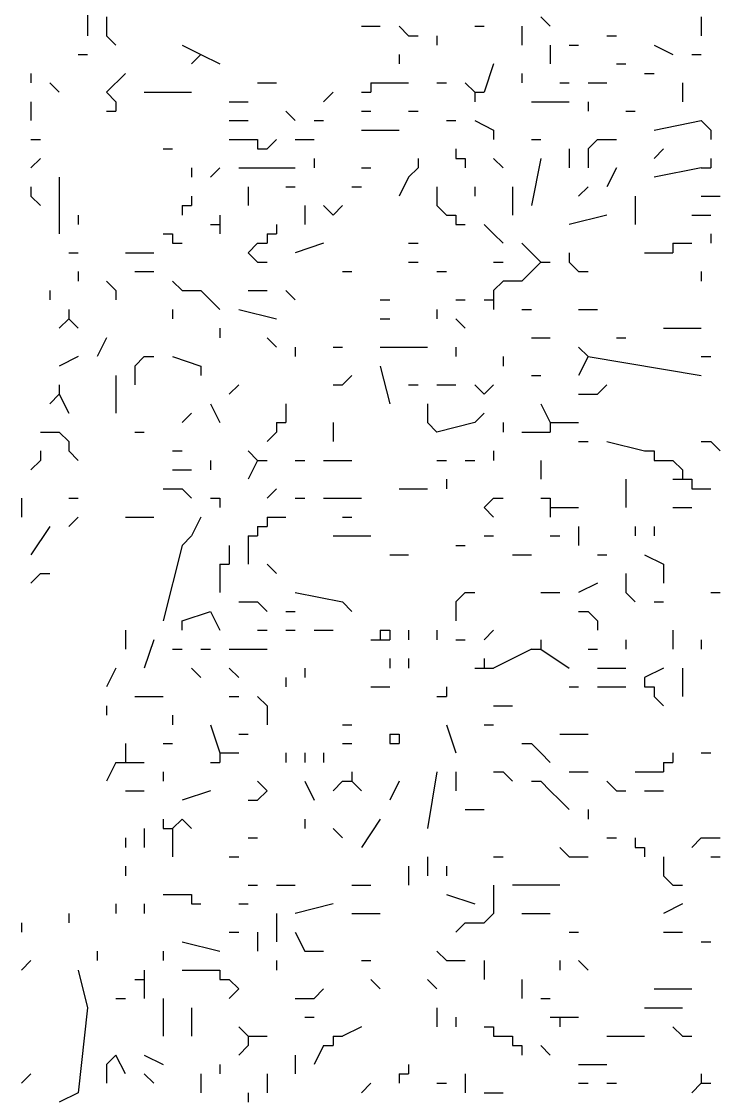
# Model space of a CAD drawing. Header units: inches. Extents: x 0 to 7.16, y 0 to 9.76.
# Drawn here: x 3.17 to 3.905, y 3.485 to 4.625 of the extents above; entities that cross this region are included whole.
import ezdxf

# ---------------------------------------------------------------- set-up
doc = ezdxf.new("R2010")
doc.units = ezdxf.units.IN
doc.header["$MEASUREMENT"] = 0

# ---------------------------------------------------------------- blocks, each defined once
blk = doc.blocks.new('drevoo')
at = {"linetype": 'Continuous'}
for points in [[(184.3902, -562.9701), (184.3902, -563.0001)], [(184.4102, -562.9801), (184.4102, -563.0001)], [(184.8702, -562.9801), (184.8802, -562.9901)], [(185.0402, -562.9801), (185.0402, -562.9901)], [(184.4102, -563.0001), (184.4202, -563.0101)], [(184.6802, -562.9901), (184.7002, -562.9901)], [(184.7202, -562.9901), (184.7302, -563.0001)], [(184.7302, -563.0001), (184.7402, -563.0001)], [(184.7602, -563.0001), (184.7602, -563.0101)], [(184.8002, -562.9901), (184.8102, -562.9901)], [(184.8502, -562.9901), (184.8502, -563.0101)], [(184.9402, -563.0001), (184.9502, -563.0001)], [(185.0402, -562.9901), (185.0402, -563.0001)], [(184.4902, -563.0101), (184.5102, -563.0201)], [(184.8802, -563.0101), (184.8802, -563.0301)], [(184.9002, -563.0101), (184.9102, -563.0101)], [(184.9902, -563.0101), (185.0102, -563.0201)], [(184.3802, -563.0201), (184.3902, -563.0201)], [(184.5102, -563.0201), (184.5002, -563.0301)], [(184.5102, -563.0201), (184.5302, -563.0301)], [(184.7202, -563.0201), (184.7202, -563.0301)], [(185.0302, -563.0201), (185.0402, -563.0201)], [(184.8202, -563.0301), (184.8102, -563.0601)], [(184.9502, -563.0301), (184.9602, -563.0301)], [(184.3302, -563.0401), (184.3302, -563.0501)], [(184.4302, -563.0401), (184.4102, -563.0601), (184.4202, -563.0701)], [(184.8502, -563.0401), (184.8502, -563.0501)], [(184.9802, -563.0401), (184.9902, -563.0401)], [(184.3502, -563.0501), (184.3602, -563.0601)], [(184.5702, -563.0501), (184.5902, -563.0501)], [(184.6902, -563.0501), (184.6902, -563.0601)], [(184.6902, -563.0501), (184.7002, -563.0501)], [(184.7002, -563.0501), (184.7302, -563.0501)], [(184.7602, -563.0501), (184.7702, -563.0501)], [(184.7902, -563.0501), (184.8002, -563.0601)], [(184.8902, -563.0501), (184.9002, -563.0501)], [(184.9202, -563.0501), (184.9402, -563.0501)], [(185.0202, -563.0501), (185.0202, -563.0701)], [(184.4502, -563.0601), (184.5002, -563.0601)], [(184.6502, -563.0601), (184.6402, -563.0701)], [(184.6802, -563.0601), (184.6902, -563.0601)], [(184.8002, -563.0601), (184.8002, -563.0701)], [(184.8002, -563.0601), (184.8102, -563.0601)], [(184.3302, -563.0701), (184.3302, -563.0901)], [(184.4102, -563.0801), (184.4202, -563.0801)], [(184.4202, -563.0701), (184.4202, -563.0801)], [(184.5402, -563.0701), (184.5602, -563.0701)], [(184.6002, -563.0801), (184.6102, -563.0901)], [(184.6802, -563.0801), (184.6902, -563.0801)], [(184.7302, -563.0801), (184.7402, -563.0801)], [(184.8602, -563.0701), (184.9002, -563.0701)], [(184.9202, -563.0701), (184.9202, -563.0801)], [(184.9602, -563.0801), (184.9702, -563.0801)], [(184.5402, -563.0901), (184.5602, -563.0901)], [(184.6302, -563.0901), (184.6402, -563.0901)], [(184.7702, -563.0901), (184.7802, -563.0901)], [(184.8002, -563.0901), (184.8202, -563.1001), (184.8202, -563.1101)], [(184.9902, -563.1001), (185.0402, -563.0901), (185.0502, -563.1001), (185.0502, -563.1101)], [(184.6802, -563.1001), (184.7202, -563.1001)], [(184.3302, -563.1101), (184.3402, -563.1101)], [(184.5402, -563.1101), (184.5602, -563.1101)], [(184.5602, -563.1101), (184.5702, -563.1101)], [(184.5702, -563.1101), (184.5702, -563.1201)], [(184.5902, -563.1101), (184.5802, -563.1201)], [(184.6102, -563.1101), (184.6302, -563.1101)], [(184.8602, -563.1101), (184.8702, -563.1101)], [(184.9302, -563.1101), (184.9202, -563.1201)], [(184.9302, -563.1101), (184.9502, -563.1101)], [(184.4702, -563.1201), (184.4802, -563.1201)], [(184.5702, -563.1201), (184.5802, -563.1201)], [(184.7802, -563.1201), (184.7802, -563.1301)], [(184.9002, -563.1201), (184.9002, -563.1401)], [(184.9202, -563.1201), (184.9202, -563.1401)], [(185.0002, -563.1201), (184.9902, -563.1301)], [(184.3402, -563.1301), (184.3302, -563.1401)], [(184.6302, -563.1301), (184.6302, -563.1401)], [(184.7402, -563.1301), (184.7402, -563.1401)], [(184.7802, -563.1301), (184.7902, -563.1301)], [(184.7902, -563.1301), (184.7902, -563.1401)], [(184.8202, -563.1301), (184.8302, -563.1401)], [(184.8702, -563.1301), (184.8602, -563.1801)], [(185.0502, -563.1301), (185.0502, -563.1401)], [(184.5002, -563.1401), (184.5002, -563.1501)], [(184.5302, -563.1401), (184.5202, -563.1501)], [(184.5502, -563.1401), (184.6102, -563.1401)], [(184.6802, -563.1401), (184.6902, -563.1401)], [(184.7402, -563.1401), (184.7302, -563.1501)], [(184.9502, -563.1401), (184.9402, -563.1601)], [(185.0402, -563.1401), (184.9902, -563.1501)], [(185.0402, -563.1401), (185.0502, -563.1401)], [(184.3602, -563.1501), (184.3602, -563.2101)], [(184.7302, -563.1501), (184.7202, -563.1701)], [(184.3302, -563.1601), (184.3302, -563.1701)], [(184.3302, -563.1701), (184.3402, -563.1801)], [(184.5002, -563.1701), (184.5002, -563.1801)], [(184.5602, -563.1601), (184.5602, -563.1801)], [(184.6002, -563.1601), (184.6102, -563.1601)], [(184.6702, -563.1601), (184.6802, -563.1601)], [(184.7602, -563.1601), (184.7602, -563.1801)], [(184.8002, -563.1601), (184.8002, -563.1701)], [(184.8402, -563.1601), (184.8402, -563.1901)], [(184.9202, -563.1601), (184.9102, -563.1701)], [(184.9702, -563.1701), (184.9702, -563.2001)], [(185.0402, -563.1701), (185.0602, -563.1701)], [(184.4902, -563.1801), (184.4902, -563.1901)], [(184.4902, -563.1801), (184.5002, -563.1801)], [(184.6202, -563.1801), (184.6202, -563.2001)], [(184.6602, -563.1801), (184.6502, -563.1901), (184.6402, -563.1801)], [(184.7602, -563.1801), (184.7702, -563.1901)], [(184.3802, -563.1901), (184.3802, -563.2001)], [(184.5302, -563.1901), (184.5302, -563.2001)], [(184.7702, -563.1901), (184.7802, -563.1901)], [(184.7802, -563.1901), (184.7802, -563.2001)], [(184.9402, -563.1901), (184.9002, -563.2001)], [(185.0302, -563.1901), (185.0502, -563.1901)], [(184.5202, -563.2001), (184.5302, -563.2001)], [(184.5302, -563.2001), (184.5302, -563.2101)], [(184.5902, -563.2001), (184.5902, -563.2101)], [(184.7802, -563.2001), (184.7902, -563.2001)], [(184.8102, -563.2001), (184.8202, -563.2101)], [(184.4702, -563.2101), (184.4802, -563.2101)], [(184.4802, -563.2101), (184.4802, -563.2201)], [(184.5802, -563.2101), (184.5802, -563.2201)], [(184.5802, -563.2101), (184.5902, -563.2101)], [(184.8202, -563.2101), (184.8302, -563.2201)], [(185.0502, -563.2101), (185.0502, -563.2201)], [(184.4802, -563.2201), (184.4902, -563.2201)], [(184.5702, -563.2201), (184.5602, -563.2301)], [(184.5702, -563.2201), (184.5802, -563.2201)], [(184.6402, -563.2201), (184.6102, -563.2301)], [(184.7302, -563.2201), (184.7402, -563.2201)], [(184.8502, -563.2201), (184.8602, -563.2301)], [(185.0102, -563.2201), (185.0102, -563.2301)], [(185.0102, -563.2201), (185.0202, -563.2201)], [(185.0202, -563.2201), (185.0302, -563.2201)], [(184.3702, -563.2301), (184.3802, -563.2301)], [(184.4302, -563.2301), (184.4602, -563.2301)], [(184.5602, -563.2301), (184.5702, -563.2401)], [(184.8602, -563.2301), (184.8702, -563.2401)], [(184.9002, -563.2301), (184.9002, -563.2401)], [(184.9802, -563.2301), (185.0002, -563.2301)], [(185.0002, -563.2301), (185.0102, -563.2301)], [(184.3802, -563.2501), (184.3802, -563.2601)], [(184.4402, -563.2501), (184.4602, -563.2501)], [(184.5702, -563.2401), (184.5802, -563.2401)], [(184.6602, -563.2501), (184.6702, -563.2501)], [(184.7302, -563.2401), (184.7402, -563.2401)], [(184.7602, -563.2501), (184.7702, -563.2501)], [(184.8202, -563.2401), (184.8302, -563.2401)], [(184.8702, -563.2401), (184.8502, -563.2601), (184.8302, -563.2601)], [(184.8702, -563.2401), (184.8802, -563.2401)], [(184.9002, -563.2401), (184.9102, -563.2501)], [(184.9102, -563.2501), (184.9202, -563.2501)], [(185.0402, -563.2501), (185.0402, -563.2601)], [(184.4102, -563.2601), (184.4202, -563.2701)], [(184.4802, -563.2601), (184.4902, -563.2701)], [(184.8302, -563.2601), (184.8202, -563.2701)], [(184.3502, -563.2701), (184.3502, -563.2801)], [(184.4202, -563.2701), (184.4202, -563.2801)], [(184.4902, -563.2701), (184.5102, -563.2701), (184.5302, -563.2901)], [(184.5602, -563.2701), (184.5802, -563.2701)], [(184.6002, -563.2701), (184.6102, -563.2801)], [(184.8202, -563.2701), (184.8202, -563.2801)], [(184.7002, -563.2801), (184.7102, -563.2801)], [(184.7802, -563.2801), (184.7902, -563.2801)], [(184.8102, -563.2801), (184.8202, -563.2801)], [(184.8202, -563.2801), (184.8202, -563.2901)], [(184.3702, -563.2901), (184.3702, -563.3001)], [(184.4802, -563.2901), (184.4802, -563.3001)], [(184.5502, -563.2901), (184.5902, -563.3001)], [(184.7602, -563.2901), (184.7602, -563.3001)], [(184.8502, -563.2901), (184.8602, -563.2901)], [(184.9102, -563.2901), (184.9302, -563.2901)], [(184.3702, -563.3001), (184.3602, -563.3101)], [(184.3702, -563.3001), (184.3802, -563.3101)], [(184.7002, -563.3001), (184.7102, -563.3001)], [(184.7802, -563.3001), (184.7902, -563.3101)], [(184.5302, -563.3101), (184.5302, -563.3201)], [(185.0002, -563.3101), (185.0402, -563.3101)], [(184.4102, -563.3201), (184.4002, -563.3401)], [(184.5802, -563.3201), (184.5902, -563.3301)], [(184.6102, -563.3301), (184.6102, -563.3401)], [(184.6502, -563.3301), (184.6602, -563.3301)], [(184.7002, -563.3301), (184.7502, -563.3301)], [(184.7802, -563.3301), (184.7802, -563.3401)], [(184.8602, -563.3201), (184.8802, -563.3201)], [(184.9102, -563.3301), (184.9202, -563.3401)], [(184.9502, -563.3201), (184.9602, -563.3201)], [(184.3802, -563.3401), (184.3602, -563.3501)], [(184.4502, -563.3401), (184.4402, -563.3501)], [(184.4502, -563.3401), (184.4602, -563.3401)], [(184.4802, -563.3401), (184.5102, -563.3501), (184.5102, -563.3601)], [(184.8302, -563.3401), (184.8302, -563.3501)], [(184.9202, -563.3401), (184.9102, -563.3601)], [(184.9202, -563.3401), (185.0402, -563.3601)], [(185.0402, -563.3401), (185.0502, -563.3401)], [(184.4402, -563.3501), (184.4402, -563.3701)], [(184.7002, -563.3501), (184.7102, -563.3901)], [(184.4202, -563.3601), (184.4202, -563.4001)], [(184.6702, -563.3601), (184.6602, -563.3701)], [(184.8602, -563.3601), (184.8702, -563.3601)], [(184.3602, -563.3701), (184.3602, -563.3801)], [(184.5502, -563.3701), (184.5402, -563.3801)], [(184.6502, -563.3701), (184.6602, -563.3701)], [(184.7302, -563.3701), (184.7402, -563.3701)], [(184.7602, -563.3701), (184.7802, -563.3701)], [(184.8002, -563.3701), (184.8102, -563.3801)], [(184.8202, -563.3701), (184.8102, -563.3801)], [(184.9402, -563.3701), (184.9302, -563.3801)], [(184.3602, -563.3801), (184.3502, -563.3901)], [(184.3602, -563.3801), (184.3702, -563.4001)], [(184.9102, -563.3801), (184.9302, -563.3801)], [(184.5202, -563.3901), (184.5302, -563.4101)], [(184.6002, -563.3901), (184.6002, -563.4001)], [(184.7502, -563.3901), (184.7502, -563.4101)], [(184.8702, -563.3901), (184.8802, -563.4101)], [(184.5002, -563.4001), (184.4902, -563.4101)], [(184.5902, -563.4101), (184.5902, -563.4201)], [(184.5902, -563.4101), (184.6002, -563.4101)], [(184.6002, -563.4001), (184.6002, -563.4101)], [(184.6502, -563.4101), (184.6502, -563.4301)], [(184.7502, -563.4101), (184.7602, -563.4201)], [(184.8002, -563.4101), (184.7602, -563.4201)], [(184.8102, -563.4001), (184.8002, -563.4101)], [(184.8302, -563.4101), (184.8302, -563.4201)], [(184.8802, -563.4101), (184.8802, -563.4201)], [(184.8802, -563.4101), (184.8902, -563.4101)], [(184.8902, -563.4101), (184.9102, -563.4101)], [(184.3402, -563.4201), (184.3602, -563.4201)], [(184.3602, -563.4201), (184.3702, -563.4301)], [(184.4402, -563.4201), (184.4502, -563.4201)], [(184.5902, -563.4201), (184.5802, -563.4301)], [(184.8502, -563.4201), (184.8702, -563.4201)], [(184.8702, -563.4201), (184.8802, -563.4201)], [(184.3702, -563.4301), (184.3702, -563.4401)], [(184.9102, -563.4301), (184.9202, -563.4301)], [(184.9402, -563.4301), (184.9802, -563.4401)], [(185.0402, -563.4301), (185.0502, -563.4301)], [(185.0502, -563.4301), (185.0602, -563.4401)], [(184.3402, -563.4401), (184.3402, -563.4501)], [(184.3702, -563.4401), (184.3802, -563.4501)], [(184.4802, -563.4401), (184.4902, -563.4401)], [(184.5602, -563.4401), (184.5702, -563.4501)], [(184.8202, -563.4401), (184.8202, -563.4501)], [(184.9802, -563.4401), (184.9902, -563.4401)], [(184.9902, -563.4401), (184.9902, -563.4501)], [(184.3402, -563.4501), (184.3302, -563.4601)], [(184.5202, -563.4501), (184.5202, -563.4601)], [(184.5702, -563.4501), (184.5602, -563.4701)], [(184.5702, -563.4501), (184.5802, -563.4501)], [(184.6102, -563.4501), (184.6202, -563.4501)], [(184.6402, -563.4501), (184.6702, -563.4501)], [(184.7602, -563.4501), (184.7702, -563.4501)], [(184.7902, -563.4501), (184.8002, -563.4501)], [(184.8702, -563.4501), (184.8702, -563.4701)], [(184.9902, -563.4501), (185.0002, -563.4501)], [(185.0002, -563.4501), (185.0102, -563.4501)], [(185.0102, -563.4501), (185.0202, -563.4601)], [(184.4802, -563.4601), (184.5002, -563.4601)], [(185.0202, -563.4601), (185.0202, -563.4701)], [(184.7702, -563.4701), (184.7702, -563.4801)], [(184.9602, -563.4701), (184.9602, -563.5001)], [(185.0102, -563.4701), (185.0202, -563.4701)], [(185.0202, -563.4701), (185.0302, -563.4701)], [(185.0302, -563.4701), (185.0302, -563.4801)], [(184.3202, -563.4901), (184.3202, -563.5101)], [(184.3702, -563.4901), (184.3802, -563.4901)], [(184.4702, -563.4801), (184.4902, -563.4801)], [(184.4902, -563.4801), (184.5002, -563.4901)], [(184.5202, -563.4901), (184.5302, -563.4901)], [(184.5302, -563.4901), (184.5302, -563.5001)], [(184.5902, -563.4801), (184.5802, -563.4901)], [(184.6102, -563.4901), (184.6202, -563.4901)], [(184.6402, -563.4901), (184.6802, -563.4901)], [(184.7202, -563.4801), (184.7502, -563.4801)], [(184.8202, -563.4901), (184.8102, -563.5001)], [(184.8202, -563.4901), (184.8302, -563.4901)], [(184.8702, -563.4901), (184.8802, -563.4901)], [(184.8802, -563.4901), (184.8802, -563.5001)], [(185.0302, -563.4801), (185.0402, -563.4801)], [(185.0402, -563.4801), (185.0502, -563.4801)], [(184.8102, -563.5001), (184.8202, -563.5101)], [(184.8802, -563.5001), (184.8802, -563.5101)], [(184.8802, -563.5001), (184.8902, -563.5001)], [(184.8902, -563.5001), (184.9102, -563.5001)], [(185.0102, -563.5001), (185.0302, -563.5001)], [(184.3802, -563.5101), (184.3702, -563.5201)], [(184.4302, -563.5101), (184.4602, -563.5101)], [(184.5102, -563.5101), (184.5002, -563.5301)], [(184.5802, -563.5101), (184.5802, -563.5201)], [(184.5802, -563.5101), (184.5902, -563.5101)], [(184.5902, -563.5101), (184.6002, -563.5101)], [(184.6602, -563.5101), (184.6702, -563.5101)], [(184.3502, -563.5201), (184.3302, -563.5501)], [(184.5702, -563.5201), (184.5702, -563.5301)], [(184.5702, -563.5201), (184.5802, -563.5201)], [(184.9102, -563.5201), (184.9102, -563.5401)], [(184.9702, -563.5201), (184.9702, -563.5301)], [(184.9902, -563.5201), (184.9902, -563.5301)], [(184.5002, -563.5301), (184.4902, -563.5401)], [(184.5602, -563.5301), (184.5602, -563.5401)], [(184.5602, -563.5301), (184.5702, -563.5301)], [(184.6502, -563.5301), (184.6902, -563.5301)], [(184.8102, -563.5301), (184.8202, -563.5301)], [(184.8802, -563.5301), (184.8902, -563.5301)], [(184.4902, -563.5401), (184.4702, -563.6201)], [(184.5402, -563.5401), (184.5402, -563.5501)], [(184.5602, -563.5401), (184.5602, -563.5601)], [(184.7802, -563.5401), (184.7902, -563.5401)], [(184.5402, -563.5501), (184.5402, -563.5601)], [(184.7102, -563.5501), (184.7302, -563.5501)], [(184.8402, -563.5501), (184.8602, -563.5501)], [(184.9302, -563.5501), (184.9402, -563.5501)], [(184.9802, -563.5501), (185.0002, -563.5601), (185.0002, -563.5801)], [(184.3402, -563.5701), (184.3302, -563.5801)], [(184.3402, -563.5701), (184.3502, -563.5701)], [(184.5302, -563.5601), (184.5302, -563.5701)], [(184.5302, -563.5601), (184.5402, -563.5601)], [(184.5302, -563.5701), (184.5302, -563.5901)], [(184.5802, -563.5601), (184.5902, -563.5701)], [(184.9602, -563.5701), (184.9602, -563.5901)], [(184.9302, -563.5801), (184.9102, -563.5901)], [(184.6102, -563.5901), (184.6602, -563.6001)], [(184.7902, -563.5901), (184.7802, -563.6001)], [(184.7902, -563.5901), (184.8002, -563.5901)], [(184.8702, -563.5901), (184.8902, -563.5901)], [(184.9602, -563.5901), (184.9702, -563.6001)], [(185.0502, -563.5901), (185.0602, -563.5901)], [(184.5502, -563.6001), (184.5702, -563.6001)], [(184.5702, -563.6001), (184.5802, -563.6101)], [(184.6602, -563.6001), (184.6702, -563.6101)], [(184.7802, -563.6001), (184.7802, -563.6201)], [(184.9902, -563.6001), (185.0002, -563.6001)], [(184.4902, -563.6301), (184.4902, -563.6201), (184.5202, -563.6101), (184.5302, -563.6301)], [(184.6002, -563.6101), (184.6102, -563.6101)], [(184.9102, -563.6101), (184.9202, -563.6101)], [(184.9202, -563.6101), (184.9302, -563.6201)], [(184.9302, -563.6201), (184.9302, -563.6301)], [(184.4302, -563.6301), (184.4302, -563.6501)], [(184.5702, -563.6301), (184.5802, -563.6301)], [(184.6002, -563.6301), (184.6102, -563.6301)], [(184.6302, -563.6301), (184.6502, -563.6301)], [(184.7002, -563.6301), (184.7002, -563.6401)], [(184.7002, -563.6301), (184.7102, -563.6301)], [(184.7102, -563.6301), (184.7102, -563.6401)], [(184.7302, -563.6301), (184.7302, -563.6401)], [(184.7602, -563.6301), (184.7602, -563.6401)], [(184.8202, -563.6301), (184.8102, -563.6401)], [(185.0102, -563.6301), (185.0102, -563.6501)], [(184.4602, -563.6401), (184.4502, -563.6701)], [(184.4802, -563.6501), (184.4902, -563.6501)], [(184.5102, -563.6501), (184.5202, -563.6501)], [(184.5402, -563.6501), (184.5802, -563.6501)], [(184.6902, -563.6401), (184.7002, -563.6401)], [(184.7002, -563.6401), (184.7102, -563.6401)], [(184.7802, -563.6401), (184.7902, -563.6401)], [(184.8602, -563.6501), (184.8202, -563.6701)], [(184.8602, -563.6501), (184.8702, -563.6501)], [(184.8702, -563.6401), (184.8702, -563.6501)], [(184.8702, -563.6501), (184.9002, -563.6701)], [(184.9202, -563.6501), (184.9302, -563.6501)], [(184.9602, -563.6401), (184.9602, -563.6501)], [(185.0402, -563.6401), (185.0402, -563.6501)], [(184.7102, -563.6601), (184.7102, -563.6701)], [(184.7302, -563.6601), (184.7302, -563.6701)], [(184.8102, -563.6601), (184.8102, -563.6701)], [(184.4202, -563.6701), (184.4102, -563.6901)], [(184.5002, -563.6701), (184.5102, -563.6801)], [(184.5402, -563.6701), (184.5502, -563.6801)], [(184.6202, -563.6701), (184.6202, -563.6801)], [(184.8002, -563.6701), (184.8102, -563.6701)], [(184.8102, -563.6701), (184.8202, -563.6701)], [(184.9302, -563.6701), (184.9602, -563.6701)], [(185.0002, -563.6701), (184.9802, -563.6801)], [(185.0202, -563.6701), (185.0202, -563.7001)], [(184.6002, -563.6801), (184.6002, -563.6901)], [(184.9802, -563.6801), (184.9802, -563.6901)], [(184.6902, -563.6901), (184.7102, -563.6901)], [(184.7702, -563.6901), (184.7702, -563.7001)], [(184.9002, -563.6901), (184.9102, -563.6901)], [(184.9302, -563.6901), (184.9602, -563.6901)], [(184.9802, -563.6901), (184.9902, -563.6901)], [(184.9902, -563.6901), (184.9902, -563.7001)], [(184.4402, -563.7001), (184.4702, -563.7001)], [(184.5402, -563.7001), (184.5502, -563.7001)], [(184.5702, -563.7001), (184.5802, -563.7101)], [(184.7602, -563.7001), (184.7702, -563.7001)], [(184.9902, -563.7001), (185.0002, -563.7101)], [(184.4102, -563.7101), (184.4102, -563.7201)], [(184.5802, -563.7101), (184.5802, -563.7301)], [(184.8202, -563.7101), (184.8402, -563.7101)], [(184.4802, -563.7201), (184.4802, -563.7301)], [(184.5202, -563.7301), (184.5302, -563.7601)], [(184.5502, -563.7401), (184.5602, -563.7401)], [(184.6602, -563.7301), (184.6702, -563.7301)], [(184.7102, -563.7401), (184.7102, -563.7501)], [(184.7102, -563.7401), (184.7202, -563.7401)], [(184.7202, -563.7401), (184.7202, -563.7501)], [(184.7702, -563.7301), (184.7802, -563.7601)], [(184.8102, -563.7301), (184.8202, -563.7301)], [(184.8902, -563.7401), (184.9202, -563.7401)], [(184.4302, -563.7501), (184.4302, -563.7601)], [(184.4702, -563.7501), (184.4802, -563.7501)], [(184.6602, -563.7501), (184.6702, -563.7501)], [(184.7102, -563.7501), (184.7202, -563.7501)], [(184.8502, -563.7501), (184.8602, -563.7501)], [(184.8602, -563.7501), (184.8702, -563.7601)], [(184.4302, -563.7601), (184.4302, -563.7701)], [(184.5302, -563.7601), (184.5302, -563.7701)], [(184.5302, -563.7601), (184.5402, -563.7601)], [(184.5402, -563.7601), (184.5502, -563.7601)], [(184.6002, -563.7601), (184.6002, -563.7701)], [(184.6202, -563.7601), (184.6202, -563.7701)], [(184.6402, -563.7601), (184.6402, -563.7701)], [(184.8702, -563.7601), (184.8802, -563.7701)], [(185.0102, -563.7601), (185.0102, -563.7701)], [(185.0402, -563.7601), (185.0502, -563.7601)], [(184.4202, -563.7701), (184.4102, -563.7901)], [(184.4202, -563.7701), (184.4302, -563.7701)], [(184.4302, -563.7701), (184.4402, -563.7701)], [(184.4402, -563.7701), (184.4502, -563.7701)], [(184.5202, -563.7701), (184.5302, -563.7701)], [(185.0002, -563.7701), (185.0002, -563.7801)], [(185.0002, -563.7701), (185.0102, -563.7701)], [(184.4702, -563.7801), (184.4702, -563.7901)], [(184.6702, -563.7801), (184.6702, -563.7901)], [(184.7602, -563.7801), (184.7502, -563.8401)], [(184.7802, -563.7801), (184.7802, -563.8001)], [(184.8202, -563.7801), (184.8302, -563.7801)], [(184.8302, -563.7801), (184.8402, -563.7901)], [(184.9002, -563.7801), (184.9202, -563.7801)], [(184.9702, -563.7801), (184.9902, -563.7801)], [(184.9902, -563.7801), (185.0002, -563.7801)], [(184.5702, -563.7901), (184.5802, -563.8001)], [(184.6202, -563.7901), (184.6302, -563.8101)], [(184.6602, -563.7901), (184.6502, -563.8001)], [(184.6602, -563.7901), (184.6702, -563.7901)], [(184.6702, -563.7901), (184.6802, -563.8001)], [(184.7202, -563.7901), (184.7102, -563.8101)], [(184.8602, -563.7901), (184.8702, -563.7901)], [(184.8702, -563.7901), (184.8802, -563.8001)], [(184.9402, -563.7901), (184.9502, -563.8001)], [(184.4302, -563.8001), (184.4502, -563.8001)], [(184.5202, -563.8001), (184.4902, -563.8101)], [(184.5802, -563.8001), (184.5702, -563.8101)], [(184.8802, -563.8001), (184.8902, -563.8101)], [(184.9502, -563.8001), (184.9602, -563.8001)], [(184.9802, -563.8001), (185.0002, -563.8001)], [(184.5602, -563.8101), (184.5702, -563.8101)], [(184.7902, -563.8201), (184.8102, -563.8201)], [(184.8902, -563.8101), (184.9002, -563.8201)], [(184.9202, -563.8201), (184.9202, -563.8301)], [(184.4702, -563.8301), (184.4702, -563.8401)], [(184.4902, -563.8301), (184.4802, -563.8401)], [(184.4902, -563.8301), (184.5002, -563.8401)], [(184.6202, -563.8301), (184.6202, -563.8401)], [(184.7002, -563.8301), (184.6802, -563.8601)], [(184.4502, -563.8401), (184.4502, -563.8601)], [(184.4702, -563.8401), (184.4802, -563.8401)], [(184.4802, -563.8401), (184.4802, -563.8501)], [(184.6502, -563.8401), (184.6602, -563.8501)], [(184.4302, -563.8501), (184.4302, -563.8601)], [(184.4802, -563.8501), (184.4802, -563.8701)], [(184.5602, -563.8501), (184.5702, -563.8501)], [(184.9402, -563.8501), (184.9502, -563.8501)], [(184.9702, -563.8501), (184.9702, -563.8601)], [(185.0402, -563.8501), (185.0302, -563.8601)], [(185.0402, -563.8501), (185.0602, -563.8501)], [(184.8902, -563.8601), (184.9002, -563.8701)], [(184.9702, -563.8601), (184.9802, -563.8601)], [(184.9802, -563.8601), (184.9802, -563.8701)], [(184.5402, -563.8701), (184.5502, -563.8701)], [(184.7502, -563.8701), (184.7502, -563.8901)], [(184.8202, -563.8701), (184.8302, -563.8701)], [(184.9002, -563.8701), (184.9202, -563.8701)], [(185.0002, -563.8701), (185.0002, -563.8901)], [(185.0502, -563.8701), (185.0602, -563.8701)], [(184.4302, -563.8801), (184.4302, -563.8901)], [(184.7302, -563.8801), (184.7302, -563.9001)], [(184.7702, -563.8801), (184.7702, -563.8901)], [(184.5602, -563.9001), (184.5702, -563.9001)], [(184.5902, -563.9001), (184.6102, -563.9001)], [(184.6702, -563.9001), (184.6902, -563.9001)], [(184.8202, -563.9001), (184.8202, -563.9301)], [(184.8902, -563.9001), (184.8402, -563.9001)], [(185.0002, -563.8901), (185.0102, -563.9001)], [(185.0102, -563.9001), (185.0202, -563.9001)], [(184.4702, -563.9101), (184.4902, -563.9101)], [(184.4902, -563.9101), (184.5002, -563.9101)], [(184.5002, -563.9101), (184.5002, -563.9201)], [(184.7702, -563.9101), (184.8002, -563.9201)], [(184.4202, -563.9201), (184.4202, -563.9301)], [(184.4502, -563.9201), (184.4502, -563.9301)], [(184.5002, -563.9201), (184.5102, -563.9201)], [(184.5502, -563.9201), (184.5602, -563.9201)], [(184.6502, -563.9201), (184.6102, -563.9301)], [(185.0202, -563.9201), (185.0002, -563.9301)], [(184.3702, -563.9301), (184.3702, -563.9401)], [(184.5902, -563.9301), (184.5902, -563.9601)], [(184.6702, -563.9301), (184.7002, -563.9301)], [(184.8202, -563.9301), (184.8102, -563.9401)], [(184.8502, -563.9301), (184.8802, -563.9301)], [(184.3202, -563.9401), (184.3202, -563.9501)], [(184.7902, -563.9401), (184.7802, -563.9501)], [(184.7902, -563.9401), (184.8102, -563.9401)], [(184.5402, -563.9501), (184.5502, -563.9501)], [(184.5702, -563.9501), (184.5702, -563.9701)], [(184.6102, -563.9501), (184.6202, -563.9701), (184.6402, -563.9701)], [(184.9002, -563.9501), (184.9102, -563.9501)], [(185.0002, -563.9501), (185.0202, -563.9501)], [(184.4902, -563.9601), (184.5302, -563.9701)], [(185.0402, -563.9601), (185.0502, -563.9601)], [(184.3302, -563.9801), (184.3202, -563.9901)], [(184.4002, -563.9701), (184.4002, -563.9801)], [(184.4702, -563.9701), (184.4702, -563.9801)], [(184.5902, -563.9801), (184.5902, -563.9901)], [(184.6802, -563.9801), (184.6902, -563.9801)], [(184.7602, -563.9701), (184.7702, -563.9801)], [(184.7702, -563.9801), (184.7902, -563.9801)], [(184.8102, -563.9801), (184.8102, -564.0001)], [(184.8902, -563.9801), (184.8902, -563.9901)], [(184.9102, -563.9801), (184.9202, -563.9901)], [(184.3802, -563.9901), (184.3902, -564.0301), (184.3802, -564.1201), (184.3602, -564.1301)], [(184.4502, -563.9901), (184.4502, -564.0001)], [(184.4902, -563.9901), (184.5202, -563.9901)], [(184.5202, -563.9901), (184.5302, -563.9901)], [(184.5302, -563.9901), (184.5302, -564.0001)], [(184.4402, -564.0001), (184.4502, -564.0001)], [(184.4502, -564.0001), (184.4502, -564.0101)], [(184.5302, -564.0001), (184.5402, -564.0001)], [(184.5402, -564.0001), (184.5502, -564.0101), (184.5402, -564.0201)], [(184.6902, -564.0001), (184.7002, -564.0101)], [(184.7502, -564.0001), (184.7602, -564.0101)], [(184.8502, -564.0001), (184.8502, -564.0201)], [(184.4502, -564.0101), (184.4502, -564.0201)], [(184.6402, -564.0101), (184.6302, -564.0201)], [(184.9902, -564.0101), (185.0302, -564.0101)], [(184.4202, -564.0201), (184.4302, -564.0201)], [(184.4702, -564.0201), (184.4702, -564.0601)], [(184.6102, -564.0201), (184.6302, -564.0201)], [(184.8702, -564.0201), (184.8802, -564.0201)], [(184.5002, -564.0301), (184.5002, -564.0601)], [(184.7602, -564.0301), (184.7602, -564.0501)], [(184.9802, -564.0301), (185.0202, -564.0301)], [(184.6202, -564.0401), (184.6302, -564.0401)], [(184.7802, -564.0401), (184.7802, -564.0501)], [(184.8802, -564.0401), (184.8902, -564.0401)], [(184.8902, -564.0401), (184.8902, -564.0501)], [(184.8902, -564.0401), (184.9002, -564.0401)], [(184.9002, -564.0401), (184.9102, -564.0401)], [(184.5502, -564.0501), (184.5602, -564.0601)], [(184.5602, -564.0601), (184.5602, -564.0701)], [(184.5602, -564.0601), (184.5702, -564.0601)], [(184.5702, -564.0601), (184.5802, -564.0601)], [(184.6502, -564.0601), (184.6502, -564.0701)], [(184.6502, -564.0601), (184.6602, -564.0601)], [(184.6802, -564.0501), (184.6602, -564.0601)], [(184.8102, -564.0501), (184.8202, -564.0501)], [(184.8202, -564.0501), (184.8202, -564.0601)], [(184.8202, -564.0601), (184.8302, -564.0601)], [(184.8302, -564.0601), (184.8402, -564.0601)], [(184.8402, -564.0601), (184.8402, -564.0701)], [(184.9402, -564.0601), (184.9802, -564.0601)], [(185.0102, -564.0501), (185.0202, -564.0601)], [(185.0202, -564.0601), (185.0302, -564.0601)], [(184.5602, -564.0701), (184.5502, -564.0801)], [(184.6402, -564.0701), (184.6302, -564.0901)], [(184.6402, -564.0701), (184.6502, -564.0701)], [(184.8402, -564.0701), (184.8502, -564.0701)], [(184.8502, -564.0701), (184.8502, -564.0801)], [(184.8702, -564.0701), (184.8802, -564.0801)], [(184.4302, -564.1001), (184.4202, -564.0801), (184.4102, -564.0901), (184.4102, -564.1101)], [(184.4502, -564.0801), (184.4702, -564.0901)], [(184.6102, -564.0801), (184.6102, -564.1001)], [(184.5302, -564.0901), (184.5302, -564.1001)], [(184.7302, -564.0901), (184.7302, -564.1001)], [(184.9102, -564.0901), (184.9402, -564.0901)], [(184.3302, -564.1001), (184.3202, -564.1101)], [(184.4502, -564.1001), (184.4602, -564.1101)], [(184.5102, -564.1001), (184.5102, -564.1201)], [(184.5802, -564.1001), (184.5802, -564.1201)], [(184.7202, -564.1001), (184.7202, -564.1101)], [(184.7202, -564.1001), (184.7302, -564.1001)], [(184.7902, -564.1001), (184.7902, -564.1201)], [(185.0402, -564.1001), (185.0402, -564.1101)], [(184.6902, -564.1101), (184.6802, -564.1201)], [(184.7602, -564.1101), (184.7702, -564.1101)], [(184.9102, -564.1101), (184.9202, -564.1101)], [(184.9402, -564.1101), (184.9502, -564.1101)], [(185.0402, -564.1101), (185.0302, -564.1201)], [(185.0402, -564.1101), (185.0502, -564.1101)], [(184.5602, -564.1201), (184.5602, -564.1301)], [(184.8102, -564.1201), (184.8302, -564.1201)]]:
    blk.add_lwpolyline(points, dxfattribs=at)
blk = doc.blocks.new('A$C347C32FF')
at = {"color": 1, "linetype": 'Continuous'}
blk.add_blockref('drevoo', (-181.1502, 567.6101), dxfattribs=at)

msp = doc.modelspace()

# ---------------------------------------------------------------- block references
msp.add_blockref('A$C347C32FF', (0, 0))

doc.saveas('drawing.dxf')
